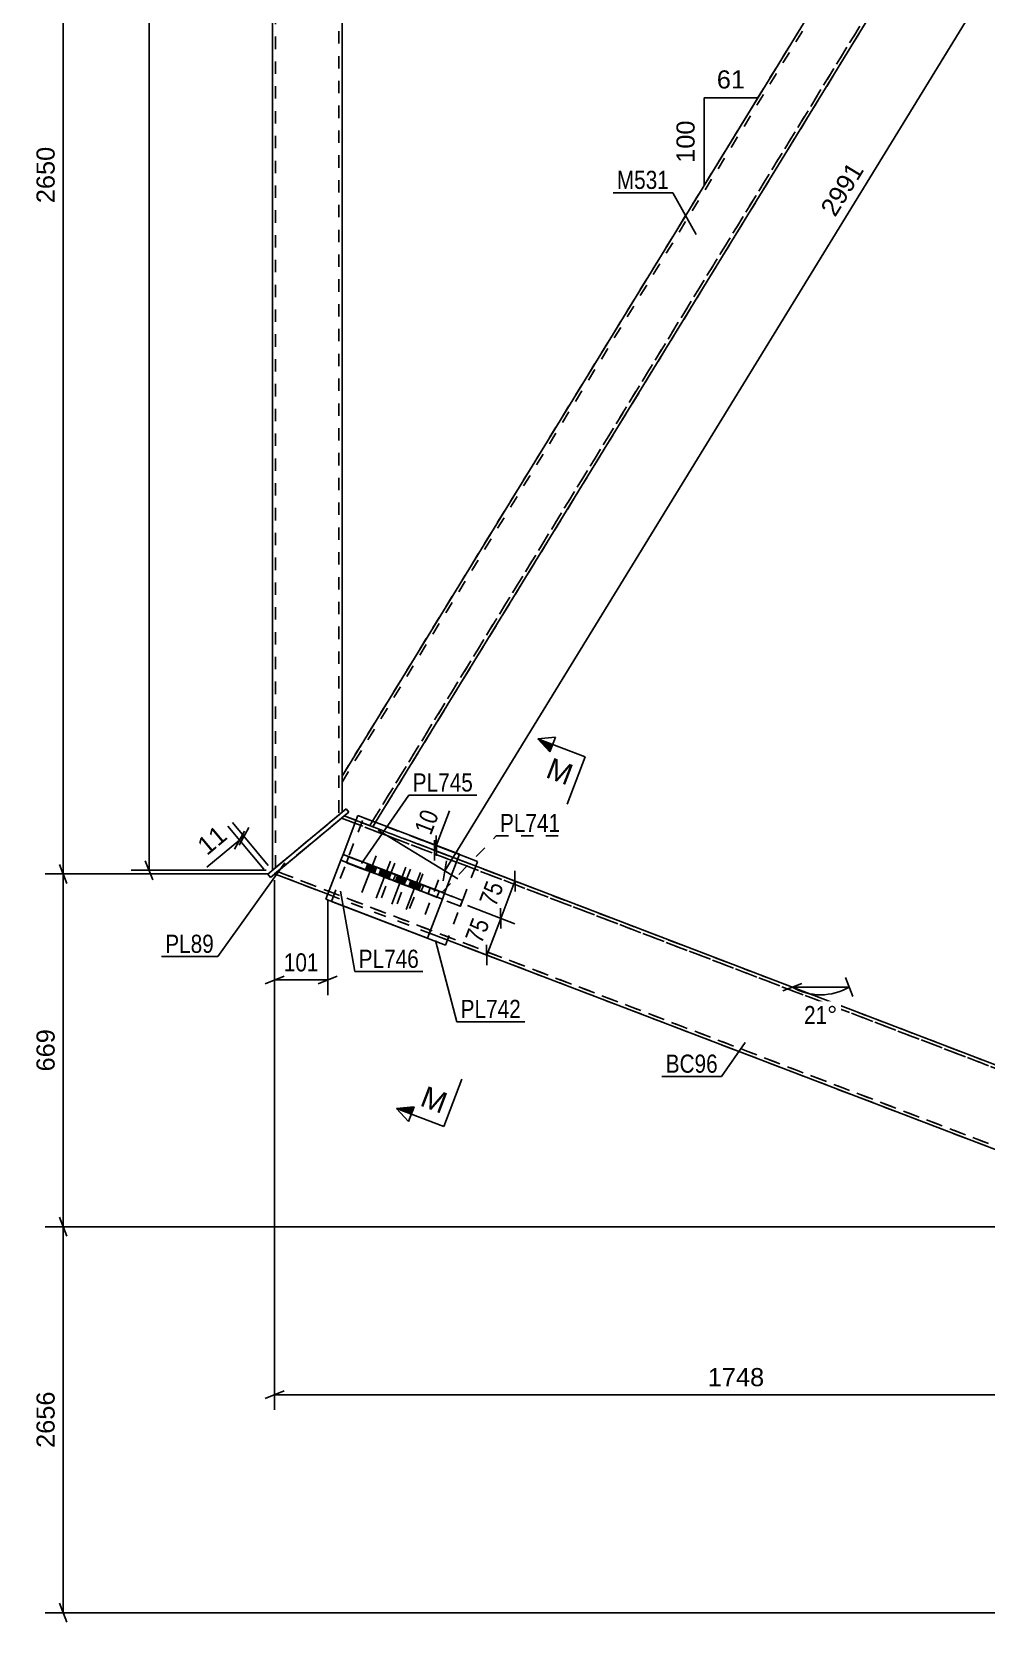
# Model space of a CAD drawing. Header units: millimetres. Extents: x -282 to 907, y -340 to 501.
# Drawn here: x 126.5 to 277.2, y -17.1 to 234.2 of the extents above; entities that cross this region are included whole.
import ezdxf

# ---------------------------------------------------------------- set-up
doc = ezdxf.new("R2010")
doc.units = ezdxf.units.MM
doc.linetypes.add('DXK_LINE_DOT2', pattern=[3.9198, 1.9599, -1.9599])
doc.styles.add('Arial', font='ARIAL.TTF', dxfattribs={"height": 0.2})
doc.styles.add('Arial Narrow', font='ARIALN.TTF', dxfattribs={"height": 0.2})

# ---------------------------------------------------------------- blocks, each defined once
blk = doc.blocks.new('Part-284934793-50570 - 50568')
at = {"color": 2, "linetype": 'Continuous'}
for p, q in [((175.52, 116.56), (303.04, 324.69)), ((310.58, 321.06), (180.83, 109.27))]:
    blk.add_line(p, q, dxfattribs=at)
at = {"color": 7, "linetype": 'DXK_LINE_DOT2'}
for p, q in [((175.52, 116.56), (303.04, 324.69)), ((175.52, 115.6), (303.52, 324.52)), ((175.52, 115.6), (303.52, 324.52)), ((310.58, 321.94), (303.04, 324.69)), ((303.04, 324.69), (303.04, 324.69)), ((303.04, 324.69), (310.58, 321.94)), ((303.52, 324.52), (303.52, 324.52)), ((310.54, 321.95), (179.91, 108.73)), ((179.91, 108.73), (310.54, 321.95)), ((310.54, 321.95), (310.54, 321.95)), ((310.58, 321.94), (310.58, 321.94)), ((310.58, 321.06), (310.58, 321.94)), ((180.39, 108.55), (310.58, 321.06)), ((310.58, 321.06), (310.58, 321.06)), ((175.52, 116.56), (175.52, 110.84)), ((176.16, 111.38), (175.52, 110.84)), ((175.52, 110.84), (176.16, 111.38)), ((176.59, 110.86), (175.88, 110.27)), ((176.59, 110.86), (175.88, 110.27)), ((176.59, 110.86), (176.16, 111.38)), ((176.16, 111.38), (176.59, 110.86)), ((180.39, 108.55), (175.88, 110.27)), ((175.88, 110.27), (180.39, 108.55)), ((179.91, 108.73), (179.91, 108.73)), ((180.83, 109.27), (180.39, 108.55)), ((180.39, 108.55), (180.39, 108.55))]:
    blk.add_line(p, q, dxfattribs=at)
blk = doc.blocks.new('Part-284934793-50651 - 50568')
at = {"color": 7, "linetype": 'DXK_LINE_DOT2'}
for p, q in [((173.85, 96.73), (178.92, 109.96)), ((178.92, 109.96), (194.07, 104.16)), ((196.63, 102.33), (192.16, 90.66))]:
    blk.add_line(p, q, dxfattribs=at)
at = {"color": 2, "linetype": 'Continuous'}
for p, q in [((194.07, 104.16), (196.91, 103.07)), ((196.91, 103.07), (196.63, 102.33)), ((173.87, 96.76), (173.85, 96.73)), ((173.85, 96.73), (191.85, 89.84)), ((192.16, 90.66), (191.85, 89.84))]:
    blk.add_line(p, q, dxfattribs=at)
blk = doc.blocks.new('Part-284934793-50655 - 50568')
at = {"color": 2, "linetype": 'Continuous'}
for p, q in [((178.04, 110.33), (175.69, 104.18)), ((194.08, 104.2), (178.04, 110.33)), ((175.33, 103.25), (172.98, 97.1)), ((194.08, 104.2), (191.73, 98.05)), ((189.02, 90.97), (172.98, 97.1)), ((191.37, 97.11), (189.02, 90.97))]:
    blk.add_line(p, q, dxfattribs=at)
at = {"color": 7, "linetype": 'DXK_LINE_DOT2'}
for p, q in [((175.69, 104.18), (175.33, 103.25)), ((191.73, 98.05), (191.37, 97.11))]:
    blk.add_line(p, q, dxfattribs=at)
blk = doc.blocks.new('Part-284934793-50596 - 50568')
at = {"color": 2, "linetype": 'Continuous'}
for p, q in [((176.16, 111.38), (163.81, 101.07)), ((164.24, 100.56), (176.59, 110.86)), ((176.16, 111.38), (176.59, 110.86)), ((176.16, 111.38), (176.16, 111.38)), ((176.59, 110.86), (176.59, 110.86)), ((164.24, 100.56), (163.81, 101.07)), ((163.81, 101.07), (163.81, 101.07)), ((164.24, 100.56), (164.24, 100.56))]:
    blk.add_line(p, q, dxfattribs=at)
at = {"color": 7, "linetype": 'DXK_LINE_DOT2'}
for p, q in [((176.16, 111.38), (163.81, 101.07)), ((176.59, 110.86), (164.24, 100.56)), ((176.59, 110.86), (176.16, 111.38)), ((164.24, 100.56), (163.81, 101.07))]:
    blk.add_line(p, q, dxfattribs=at)
blk = doc.blocks.new('Part-284934793-50671 - 50568')
at = {"color": 2, "linetype": 'Continuous'}
for p, q in [((164.52, 101.67), (164.52, 387.98)), ((175.52, 110.84), (175.52, 370.65))]:
    blk.add_line(p, q, dxfattribs=at)
at = {"color": 7, "linetype": 'DXK_LINE_DOT2'}
for p, q in [((165.02, 102.08), (165.02, 387.19)), ((175.02, 371.44), (175.02, 110.42)), ((175.52, 110.84), (164.52, 101.67)), ((164.52, 101.67), (175.52, 110.84)), ((175.52, 110.84), (175.52, 110.84)), ((175.52, 110.84), (175.52, 110.84)), ((175.02, 110.42), (175.02, 110.42)), ((164.52, 101.67), (164.52, 101.67)), ((164.52, 101.67), (164.52, 101.67)), ((165.02, 102.08), (165.02, 102.08))]:
    blk.add_line(p, q, dxfattribs=at)
blk = doc.blocks.new('Part-284934793-50672 - 50568')
at = {"color": 7, "linetype": 'DXK_LINE_DOT2'}
for p, q in [((175.88, 110.27), (164.88, 101.1)), ((164.88, 101.1), (175.88, 110.27)), ((175.44, 109.9), (310.58, 58.19)), ((310.58, 58.19), (175.44, 109.9)), ((175.44, 109.9), (175.44, 109.9)), ((175.88, 110.27), (310.58, 58.73)), ((175.88, 110.27), (175.88, 110.27)), ((177.75, 109.56), (193.79, 103.42)), ((310.58, 45.35), (164.88, 101.1)), ((164.88, 101.1), (164.88, 101.1)), ((165.32, 101.46), (310.58, 45.88)), ((310.58, 45.88), (165.32, 101.46)), ((165.32, 101.46), (165.32, 101.46)), ((173.28, 97.88), (189.32, 91.75)), ((310.58, 58.73), (310.58, 45.35))]:
    blk.add_line(p, q, dxfattribs=at)
at = {"color": 2, "linetype": 'Continuous'}
for p, q in [((175.88, 110.27), (177.75, 109.56)), ((193.79, 103.42), (310.58, 58.73)), ((164.88, 101.1), (173.28, 97.88)), ((189.32, 91.75), (310.58, 45.35))]:
    blk.add_line(p, q, dxfattribs=at)
blk = doc.blocks.new('Part-284934793-50685 - 50568')
at = {"color": 7, "linetype": 'DXK_LINE_DOT2'}
for p, q in [((176.56, 103.81), (176.21, 102.87)), ((176.57, 103.81), (176.21, 102.87)), ((176.56, 103.81), (194.56, 96.92)), ((176.57, 103.81), (176.56, 103.81)), ((185.13, 100.53), (176.57, 103.81)), ((194.2, 95.99), (176.21, 102.87)), ((176.21, 102.87), (184.77, 99.6)), ((176.21, 102.87), (176.21, 102.87)), ((185.13, 100.53), (184.77, 99.6)), ((194.56, 96.92), (185.13, 100.53)), ((184.77, 99.6), (194.21, 95.99)), ((194.56, 96.92), (194.2, 95.99)), ((194.21, 95.99), (194.2, 95.99)), ((194.56, 96.92), (194.21, 95.99)), ((194.56, 96.92), (194.56, 96.92))]:
    blk.add_line(p, q, dxfattribs=at)
blk = doc.blocks.new('Part-284934793-50687 - 50568')
at = {"color": 2, "linetype": 'Continuous'}
for p, q in [((175.69, 104.18), (175.33, 103.25)), ((181.35, 100.95), (175.33, 103.25)), ((191.73, 98.05), (175.69, 104.18)), ((175.69, 104.18), (175.69, 104.18)), ((175.69, 104.18), (181.7, 101.88)), ((175.69, 104.18), (175.69, 104.18)), ((181.7, 101.88), (181.35, 100.95)), ((191.37, 97.11), (181.35, 100.95)), ((181.7, 101.88), (191.73, 98.05)), ((191.73, 98.05), (191.37, 97.11)), ((191.73, 98.05), (191.73, 98.05)), ((191.73, 98.05), (191.73, 98.05))]:
    blk.add_line(p, q, dxfattribs=at)
at = {"color": 7, "linetype": 'DXK_LINE_DOT2'}
for p, q in [((175.69, 104.18), (175.33, 103.25)), ((175.33, 103.25), (191.37, 97.11)), ((175.33, 103.25), (175.33, 103.25)), ((191.73, 98.05), (191.37, 97.11)), ((191.37, 97.11), (191.37, 97.11))]:
    blk.add_line(p, q, dxfattribs=at)
blk = doc.blocks.new('Bolt-284934793-50714 - 50568')
at = {"color": 1, "linetype": 'DXK_LINE_DOT2'}
for p, q in [((183.85, 102.8), (181.62, 96.97)), ((182.56, 101.52), (182.2, 100.58)), ((183.96, 100.98), (183.6, 100.05)), ((186.31, 101.86), (184.08, 96.03)), ((185.01, 100.58), (184.66, 99.64)), ((188.3, 101.1), (186.06, 95.27)), ((186.41, 100.04), (186.06, 99.11)), ((187, 99.82), (186.64, 98.88)), ((188.4, 99.28), (188.04, 98.35)), ((190.75, 100.17), (188.52, 94.33)), ((189.45, 98.88), (189.1, 97.94)), ((190.86, 98.34), (190.5, 97.41))]:
    blk.add_line(p, q, dxfattribs=at)
blk = doc.blocks.new('Bolt-284934793-50716 - 50568')
at = {"linetype": 'Continuous'}
for points in [[(180.99, 102.15), (179.59, 102.69), (179.24, 101.76), (180.64, 101.22)], [(183.28, 101.28), (181.88, 101.81), (181.52, 100.88), (182.92, 100.34)], [(185.71, 100.35), (184.31, 100.88), (183.95, 99.95), (185.36, 99.42)], [(188, 99.47), (186.6, 100.01), (186.24, 99.08), (187.64, 98.54)]]:
    blk.add_hatch(color=1, dxfattribs=at).paths.add_polyline_path(points)
at = {"color": 1, "linetype": 'Continuous'}
for p, q in [((180.89, 103.98), (178.66, 98.14)), ((183.17, 103.1), (180.94, 97.27)), ((179.59, 102.69), (179.24, 101.76)), ((180.99, 102.15), (180.64, 101.22)), ((181.88, 101.81), (181.52, 100.88)), ((183.28, 101.28), (182.92, 100.34)), ((185.61, 102.17), (183.37, 96.34)), ((184.31, 100.88), (183.95, 99.95)), ((187.89, 101.3), (185.66, 95.46)), ((185.71, 100.35), (185.36, 99.42)), ((186.6, 100.01), (186.24, 99.08)), ((188, 99.47), (187.64, 98.54))]:
    blk.add_line(p, q, dxfattribs=at)
blk = doc.blocks.new('StraightDimension-284934793-58180 - 50568')
at = {"color": 7, "linetype": 'Continuous'}
for p, q in [((309.55, 321.96), (128.64, 321.96)), ((132.09, 320.46), (130.89, 323.46)), ((131.49, 101.1), (131.49, 321.96)), ((163.88, 101.1), (128.64, 101.1)), ((130.89, 102.6), (132.09, 99.6))]:
    blk.add_line(p, q, dxfattribs=at)
at = {"color": 0}
blk.add_wipeout([(130.74, 216.58), (126.54, 216.58), (126.54, 206.48), (130.74, 206.48)], dxfattribs=at)
at = {"color": 3, "style": 'Arial'}
blk.add_text('2650', height=2.865, rotation=90.0002, dxfattribs=at).set_placement((130.14, 207.08))
blk = doc.blocks.new('StraightDimension-284934793-59987 - 50568')
at = {"color": 7, "linetype": 'Continuous'}
for p, q in [((195.32, 96.1), (202.83, 93.22)), ((200.56, 95.7), (200.61, 92.47)), ((198.37, 88.28), (200.58, 94.08)), ((194.65, 89.7), (200.61, 87.43)), ((198.39, 86.67), (198.34, 89.9))]:
    blk.add_line(p, q, dxfattribs=at)
at = {"color": 0}
blk.add_wipeout([(199.64, 93.72), (195.72, 95.22), (193.98, 90.68), (197.91, 89.18)], dxfattribs=at)
at = {"color": 3, "style": 'Arial Narrow'}
blk.add_text('75', height=2.863, rotation=69.0586, dxfattribs=at).set_placement((197.56, 89.96))
blk = doc.blocks.new('StraightDimension-284934793-58181 - 50568')
at = {"color": 7, "linetype": 'Continuous'}
for p, q in [((163.88, 101.1), (128.64, 101.1)), ((132.09, 99.6), (130.89, 102.6)), ((131.49, 45.35), (131.49, 101.1)), ((309.58, 45.35), (128.64, 45.35)), ((130.89, 46.85), (132.09, 43.85))]:
    blk.add_line(p, q, dxfattribs=at)
at = {"color": 0}
blk.add_wipeout([(130.74, 77.16), (126.54, 77.16), (126.54, 69.29), (130.74, 69.29)], dxfattribs=at)
at = {"color": 3, "style": 'Arial'}
blk.add_text('669', height=2.865, rotation=90.0002, dxfattribs=at).set_placement((130.14, 69.89))
blk = doc.blocks.new('StraightDimension-284934793-58182 - 50568')
at = {"color": 7, "linetype": 'Continuous'}
for p, q in [((309.58, 45.35), (128.64, 45.35)), ((132.09, 43.85), (130.89, 46.85)), ((131.49, -15.63), (131.49, 45.35)), ((130.89, -14.13), (132.09, -17.13)), ((309.58, -15.63), (128.64, -15.63))]:
    blk.add_line(p, q, dxfattribs=at)
at = {"color": 0}
blk.add_wipeout([(130.74, 19.91), (126.54, 19.91), (126.54, 9.81), (130.74, 9.81)], dxfattribs=at)
at = {"color": 3, "style": 'Arial'}
blk.add_text('2656', height=2.865, rotation=90.0002, dxfattribs=at).set_placement((130.14, 10.41))
blk = doc.blocks.new('AngleDimension-284934793-58385 - 50568')
at = {"color": 7, "linetype": 'Continuous'}
for p, q in [((232.7, 223.7), (241.16, 223.7)), ((232.7, 209.89), (241.16, 223.7)), ((232.7, 209.89), (232.7, 223.7)), ((234.37, 212.61), (241.16, 223.7))]:
    blk.add_line(p, q, dxfattribs=at)
at = {"color": 0}
for points in [[(239.76, 224.6), (239.76, 228.8), (234.11, 228.8), (234.11, 224.6)], [(231.8, 220.73), (227.6, 220.73), (227.6, 212.86), (231.8, 212.86)]]:
    blk.add_wipeout(points, dxfattribs=at)
at = {"color": 3, "style": 'Arial'}
blk.add_text('61', height=2.865, dxfattribs=at).set_placement((234.71, 225.2))
blk.add_text('100', height=2.865, rotation=90.0002, dxfattribs=at).set_placement((231.2, 213.46))
blk = doc.blocks.new('StraightDimension-284934793-58399 - 50568')
at = {"color": 7, "linetype": 'Continuous'}
for p, q in [((311.43, 320.53), (324, 312.84)), ((321.68, 312.5), (322.22, 315.68)), ((191.76, 101.58), (321.95, 314.09)), ((181.24, 108.02), (193.8, 100.33)), ((192.03, 103.17), (191.49, 99.99))]:
    blk.add_line(p, q, dxfattribs=at)
at = {"color": 0}
blk.add_wipeout([(258.85, 212.53), (255.27, 214.73), (250, 206.12), (253.58, 203.92)], dxfattribs=at)
at = {"color": 3, "style": 'Arial'}
blk.add_text('2991', height=2.865, rotation=58.5047, dxfattribs=at).set_placement((253.38, 204.75))
blk = doc.blocks.new('StraightDimension-284934793-58434 - 50568')
at = {"color": 7, "linetype": 'Continuous'}
for p, q in [((164.88, 100.1), (164.88, 16.41)), ((310.58, 44.35), (310.58, 16.41)), ((166.38, 19.41), (163.38, 18.21)), ((164.88, 18.81), (310.58, 18.81)), ((309.08, 18.21), (312.08, 19.41))]:
    blk.add_line(p, q, dxfattribs=at)
at = {"color": 0}
blk.add_wipeout([(242.78, 19.56), (242.78, 23.76), (232.68, 23.76), (232.68, 19.56)], dxfattribs=at)
at = {"color": 3, "style": 'Arial'}
blk.add_text('1748', height=2.865, dxfattribs=at).set_placement((233.28, 20.16))
blk = doc.blocks.new('StraightDimension-284934793-58861 - 50568')
at = {"color": 7, "linetype": 'Continuous'}
for p, q in [((163.17, 101.84), (157.51, 108.64)), ((163.88, 102.43), (158.22, 109.23)), ((160.81, 108.46), (159.27, 105.62)), ((158.56, 105.03), (160.1, 107.87)), ((159.33, 106.45), (160.04, 107.04))]:
    blk.add_line(p, q, dxfattribs=at)
at = {"color": 0}
blk.add_wipeout([(158.45, 106.69), (155.76, 109.91), (151.42, 106.3), (154.11, 103.07)], dxfattribs=at)
at = {"color": 7, "linetype": 'Continuous'}
blk.add_line((159.33, 106.45), (154.19, 102.16), dxfattribs=at)
blk.add_line((159.33, 106.45), (154.19, 102.16), dxfattribs=at)
at = {"color": 3, "style": 'Arial'}
blk.add_text('11', height=2.865, rotation=39.832, dxfattribs=at).set_placement((154.19, 103.91))
blk = doc.blocks.new('StraightDimension-284934793-58894 - 50568')
at = {"color": 7, "linetype": 'Continuous'}
for p, q in [((145.05, 101.67), (145.05, 387.98)), ((144.45, 103.17), (145.65, 100.17)), ((163.52, 101.67), (142.2, 101.67))]:
    blk.add_line(p, q, dxfattribs=at)
blk = doc.blocks.new('StraightDimension-284934793-59956 - 50568')
at = {"color": 7, "linetype": 'Continuous'}
for p, q in [((195.7, 102.69), (187.47, 105.84)), ((195.98, 103.43), (187.75, 106.58)), ((190.15, 103.2), (190.1, 106.43)), ((190.13, 104.82), (190.41, 105.56)), ((190.39, 107.17), (190.44, 103.94))]:
    blk.add_line(p, q, dxfattribs=at)
at = {"color": 0}
blk.add_wipeout([(191.63, 110.85), (187.71, 112.35), (185.98, 107.82), (189.9, 106.32)], dxfattribs=at)
at = {"color": 7, "linetype": 'Continuous'}
blk.add_line((190.41, 105.56), (192.52, 111.07), dxfattribs=at)
blk.add_line((190.41, 105.56), (192.52, 111.07), dxfattribs=at)
at = {"color": 3, "style": 'Arial Narrow'}
blk.add_text('10', height=2.863, rotation=69.0586, dxfattribs=at).set_placement((189.55, 107.09))
blk = doc.blocks.new('StraightDimension-284934793-59986 - 50568')
at = {"color": 7, "linetype": 'Continuous'}
for p, q in [((199.12, 101.38), (205.07, 99.1)), ((202.81, 101.57), (202.86, 98.34)), ((200.58, 94.08), (202.83, 99.96)), ((195.32, 96.1), (202.83, 93.22)), ((200.61, 92.47), (200.56, 95.7))]:
    blk.add_line(p, q, dxfattribs=at)
at = {"color": 0}
blk.add_wipeout([(201.88, 99.56), (197.95, 101.06), (196.22, 96.52), (200.14, 95.02)], dxfattribs=at)
at = {"color": 3, "style": 'Arial Narrow'}
blk.add_text('75', height=2.863, rotation=69.0586, dxfattribs=at).set_placement((199.79, 95.79))
blk = doc.blocks.new('AngleDimension-284934793-60076 - 50568')
at = {"color": 7, "linetype": 'Continuous'}
for p, q in [((245.11, 82.61), (248.11, 83.81)), ((255.61, 83.21), (246.61, 83.21)), ((246.61, 83.21), (246.61, 83.21)), ((247.61, 83.21), (255.61, 83.21)), ((255.01, 84.71), (256.21, 81.71))]:
    blk.add_line(p, q, dxfattribs=at)
blk.add_arc((251.11, 91), 9, 240.0002, 300, dxfattribs=at)
at = {"color": 0}
blk.add_wipeout([(254.34, 76.77), (254.34, 80.97), (247.88, 80.97), (247.88, 76.77)], dxfattribs=at)
at = {"color": 3, "style": 'Arial Narrow'}
blk.add_text('21°', height=2.863, dxfattribs=at).set_placement((248.48, 77.37))
blk = doc.blocks.new('StraightDimension-284934793-60428 - 50568')
at = {"color": 7, "linetype": 'Continuous'}
for p, q in [((164.88, 100.1), (164.88, 81.94)), ((173.27, 96.89), (173.27, 81.94)), ((163.38, 83.74), (166.38, 84.94)), ((164.88, 84.34), (173.27, 84.34)), ((174.77, 84.94), (171.77, 83.74))]:
    blk.add_line(p, q, dxfattribs=at)
at = {"color": 0}
blk.add_wipeout([(172.42, 85.09), (172.42, 89.29), (165.73, 89.29), (165.73, 85.09)], dxfattribs=at)
at = {"color": 3, "style": 'Arial Narrow'}
blk.add_text('101', height=2.863, dxfattribs=at).set_placement((166.33, 85.69))
blk = doc.blocks.new('Mark-284934793-58018 - 50568')
at = {"color": 0}
blk.add_wipeout([(234.86, 69.69), (234.86, 72.69), (226.64, 72.69), (226.64, 69.69)], dxfattribs=at)
blk.add_wipeout([(234.86, 69.69), (234.86, 72.69), (226.64, 72.69), (226.64, 69.69)], dxfattribs=at)
at = {"color": 30, "linetype": 'Continuous'}
for p in [(239.21, 74.47), (226.04, 69.09)]:
    blk.add_line(p, (235.46, 69.09), dxfattribs=at)
at = {"color": 3, "style": 'Arial Narrow'}
blk.add_text('BC96', height=2.863, dxfattribs=at).set_placement((226.64, 69.69))
blk = doc.blocks.new('Mark-284934793-58010 - 50568')
at = {"color": 0}
blk.add_wipeout([(227.14, 209.33), (227.14, 212.33), (218.92, 212.33), (218.92, 209.33)], dxfattribs=at)
blk.add_wipeout([(227.14, 209.33), (227.14, 212.33), (218.92, 212.33), (218.92, 209.33)], dxfattribs=at)
at = {"color": 30, "linetype": 'Continuous'}
for p in [(218.32, 208.73), (231.46, 202.12)]:
    blk.add_line(p, (227.74, 208.73), dxfattribs=at)
at = {"color": 3, "style": 'Arial Narrow'}
blk.add_text('M531', height=2.863, dxfattribs=at).set_placement((218.92, 209.33))
blk = doc.blocks.new('Mark-284934793-50804 - 50568')
at = {"color": 0}
blk.add_wipeout([(155.29, 88.63), (155.29, 91.63), (147.61, 91.63), (147.61, 88.63)], dxfattribs=at)
blk.add_wipeout([(155.29, 88.63), (155.29, 91.63), (147.61, 91.63), (147.61, 88.63)], dxfattribs=at)
at = {"color": 30, "linetype": 'Continuous'}
for p in [(166.5, 102.84), (147.01, 88.03)]:
    blk.add_line(p, (155.89, 88.03), dxfattribs=at)
at = {"color": 3, "style": 'Arial Narrow'}
blk.add_text('PL89', height=2.863, dxfattribs=at).set_placement((147.61, 88.63))
blk = doc.blocks.new('Mark-284934793-50903 - 50568')
at = {"color": 0}
blk.add_wipeout([(187.66, 86.26), (187.66, 89.26), (178.16, 89.26), (178.16, 86.26)], dxfattribs=at)
blk.add_wipeout([(187.66, 86.26), (187.66, 89.26), (178.16, 89.26), (178.16, 86.26)], dxfattribs=at)
at = {"color": 30, "linetype": 'Continuous'}
for p, q in [((175.29, 98.37), (177.56, 85.66)), ((177.56, 85.66), (188.26, 85.66))]:
    blk.add_line(p, q, dxfattribs=at)
at = {"color": 3, "style": 'Arial Narrow'}
blk.add_text('PL746', height=2.863, dxfattribs=at).set_placement((178.16, 86.26))
blk = doc.blocks.new('Mark-284934793-50951 - 50568')
at = {"color": 0}
blk.add_wipeout([(209.97, 107.71), (209.97, 110.71), (200.47, 110.71), (200.47, 107.71)], dxfattribs=at)
blk.add_wipeout([(209.97, 107.71), (209.97, 110.71), (200.47, 110.71), (200.47, 107.71)], dxfattribs=at)
at = {"color": 30, "linetype": 'DXK_LINE_DOT2'}
for p, q in [((191.27, 98.18), (199.87, 107.11)), ((199.87, 107.11), (210.57, 107.11))]:
    blk.add_line(p, q, dxfattribs=at)
at = {"color": 3, "style": 'Arial Narrow'}
blk.add_text('PL741', height=2.863, dxfattribs=at).set_placement((200.47, 107.71))
blk = doc.blocks.new('Mark-284934793-55136 - 50568')
at = {"color": 0}
blk.add_wipeout([(203.77, 78.34), (203.77, 81.34), (194.26, 81.34), (194.26, 78.34)], dxfattribs=at)
blk.add_wipeout([(203.77, 78.34), (203.77, 81.34), (194.26, 81.34), (194.26, 78.34)], dxfattribs=at)
at = {"color": 30, "linetype": 'Continuous'}
for p, q in [((190.26, 90.57), (193.66, 77.74)), ((193.66, 77.74), (204.37, 77.74))]:
    blk.add_line(p, q, dxfattribs=at)
at = {"color": 3, "style": 'Arial Narrow'}
blk.add_text('PL742', height=2.863, dxfattribs=at).set_placement((194.26, 78.34))
blk = doc.blocks.new('Mark-284934793-55140 - 50568')
at = {"color": 0}
blk.add_wipeout([(196.19, 114.12), (196.19, 117.12), (186.69, 117.12), (186.69, 114.12)], dxfattribs=at)
blk.add_wipeout([(196.19, 114.12), (196.19, 117.12), (186.69, 117.12), (186.69, 114.12)], dxfattribs=at)
at = {"color": 30, "linetype": 'Continuous'}
for p, q in [((178.59, 102.76), (186.09, 113.52)), ((186.09, 113.52), (196.79, 113.52))]:
    blk.add_line(p, q, dxfattribs=at)
at = {"color": 3, "style": 'Arial Narrow'}
blk.add_text('PL745', height=2.863, dxfattribs=at).set_placement((186.69, 114.12))
blk = doc.blocks.new('SectionMark-284934793-64484 - 50568')
at = {"color": 6, "linetype": 'Continuous'}
for p, q in [((206.47, 122.45), (209.25, 122.73)), ((186.01, 61.97), (184.12, 64.03))]:
    blk.add_line(p, q, dxfattribs=at)
at = {"color": 0, "linetype": 'Continuous'}
for points in [[(211.13, 115.05), (212.38, 118.32), (208.75, 119.7), (207.5, 116.43)], [(191.28, 63.17), (192.53, 66.44), (188.9, 67.82), (187.65, 64.56)]]:
    blk.add_wipeout(points, dxfattribs=at)
at = {"linetype": 'Continuous'}
for points in [[(208.81, 121.56), (208.36, 120.39), (206.47, 122.45)], [(186.9, 64.31), (186.46, 63.14), (184.12, 64.03)]]:
    blk.add_hatch(color=6, dxfattribs=at).paths.add_polyline_path(points)
at = {"color": 6, "linetype": 'Continuous'}
for p, q in [((213.94, 119.59), (206.47, 122.45)), ((206.47, 122.45), (208.36, 120.39)), ((208.36, 120.39), (209.25, 122.73)), ((213.94, 119.59), (211.08, 112.12)), ((191.59, 61.17), (194.45, 68.65)), ((184.12, 64.03), (186.9, 64.31)), ((191.59, 61.17), (184.12, 64.03)), ((186.9, 64.31), (186.01, 61.97))]:
    blk.add_line(p, q, dxfattribs=at)
at = {"color": 3, "linetype": 'Continuous', "style": 'Arial'}
for p in [(207.5, 116.43), (187.65, 64.56)]:
    blk.add_text('M', height=3.34, rotation=-20.9359, dxfattribs=at).set_placement(p)

msp = doc.modelspace()

# ---------------------------------------------------------------- block references
for name in ['Part-284934793-50671 - 50568', 'Part-284934793-50570 - 50568', 'Part-284934793-50596 - 50568', 'Part-284934793-50672 - 50568', 'Part-284934793-50655 - 50568', 'Part-284934793-50651 - 50568', 'Part-284934793-50687 - 50568', 'Part-284934793-50685 - 50568', 'Bolt-284934793-50716 - 50568', 'Bolt-284934793-50714 - 50568']:
    msp.add_blockref(name, (0, 0))

# ---------------------------------------------------------------- next in the draw order: block references
for name in ['StraightDimension-284934793-58180 - 50568', 'StraightDimension-284934793-59987 - 50568']:
    msp.add_blockref(name, (0, 0))

# ---------------------------------------------------------------- next in the draw order: block references
for name in ['AngleDimension-284934793-58385 - 50568', 'StraightDimension-284934793-58181 - 50568']:
    msp.add_blockref(name, (0, 0))

# ---------------------------------------------------------------- next in the draw order: block references
for name in ['StraightDimension-284934793-58399 - 50568', 'StraightDimension-284934793-58861 - 50568', 'StraightDimension-284934793-58182 - 50568']:
    msp.add_blockref(name, (0, 0))

# ---------------------------------------------------------------- next in the draw order: block references
for name in ['Mark-284934793-58010 - 50568', 'StraightDimension-284934793-59956 - 50568', 'StraightDimension-284934793-58434 - 50568']:
    msp.add_blockref(name, (0, 0))

# ---------------------------------------------------------------- next in the draw order: block references
for name in ['StraightDimension-284934793-58894 - 50568', 'StraightDimension-284934793-59986 - 50568', 'Mark-284934793-55136 - 50568', 'AngleDimension-284934793-60076 - 50568', 'Mark-284934793-58018 - 50568']:
    msp.add_blockref(name, (0, 0))

# ---------------------------------------------------------------- next in the draw order: block references
for name in ['Mark-284934793-50951 - 50568', 'StraightDimension-284934793-60428 - 50568']:
    msp.add_blockref(name, (0, 0))

# ---------------------------------------------------------------- next in the draw order: block references
for name in ['Mark-284934793-55140 - 50568', 'Mark-284934793-50804 - 50568', 'Mark-284934793-50903 - 50568']:
    msp.add_blockref(name, (0, 0))

# ---------------------------------------------------------------- next in the draw order: block references
msp.add_blockref('SectionMark-284934793-64484 - 50568', (0, 0))

doc.saveas('drawing.dxf')
